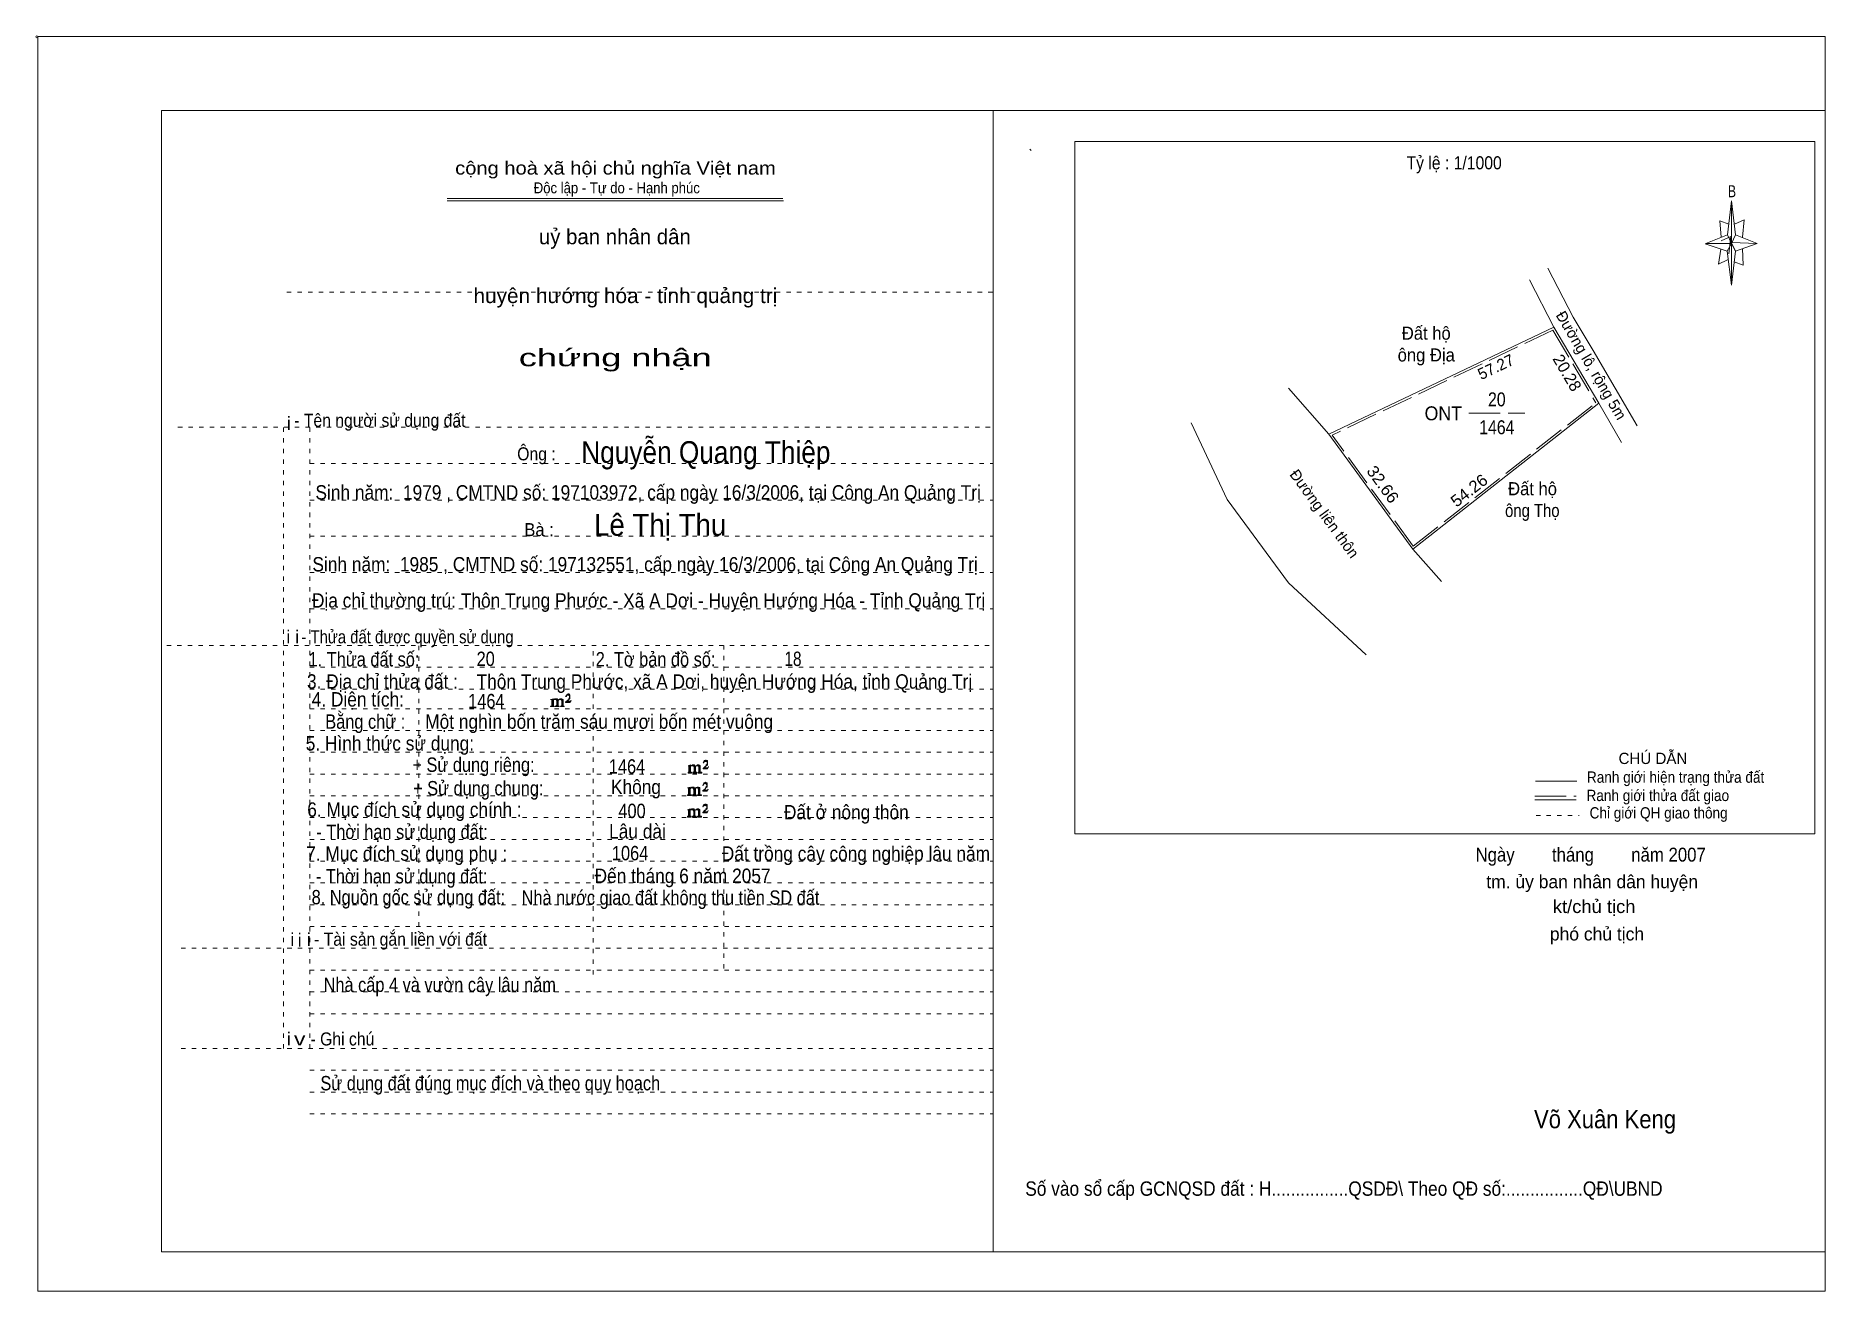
# Model space of a CAD drawing. Header units: centimetres. Extents: x -1.6 to 39.5, y -3.3 to 25.5.
import ezdxf
from ezdxf.enums import TextEntityAlignment as Align

# ---------------------------------------------------------------- set-up
doc = ezdxf.new("R2010")
doc.units = ezdxf.units.CM
doc.header["$LTSCALE"] = 0.12
doc.linetypes.add('DOTTED', pattern=[1.5, 0.3, -1.2])
doc.linetypes.add('LONG_DASHED', pattern=[7.5, 6, -1.5])
for name, color, linetype, lineweight in [('1', 7, 'DOTTED', 13), ('10', 7, 'Continuous', 13), ('33', 7, 'LONG_DASHED', 13), ('4', 7, 'Continuous', 13), ('5', 7, 'Continuous', 13), ('50', 7, 'Continuous', 13)]:
    doc.layers.add(name, color=color, linetype=linetype, lineweight=lineweight)
doc.layers.add('30', color=7, linetype='Continuous')

msp = doc.modelspace()

# ---------------------------------------------------------------- hatches: boundary and pattern name
at = {"layer": '50'}
for points in [[(10.27, 10.13), (10.27, 10.12), (10.27, 10.11), (10.25, 10.11), (10.24, 10.11), (10.24, 10.1), (10.33, 10.1), (10.33, 10.11), (10.32, 10.11), (10.31, 10.11), (10.31, 10.12), (10.31, 10.13), (10.31, 10.24), (10.31, 10.25), (10.32, 10.26), (10.34, 10.26), (10.35, 10.26), (10.36, 10.26), (10.37, 10.25), (10.39, 10.22), (10.39, 10.13), (10.37, 10.12), (10.37, 10.11), (10.36, 10.11), (10.35, 10.11), (10.35, 10.1), (10.44, 10.1), (10.44, 10.11), (10.43, 10.11), (10.42, 10.11), (10.42, 10.12), (10.42, 10.13), (10.42, 10.24), (10.44, 10.26), (10.45, 10.26), (10.46, 10.26), (10.49, 10.26), (10.49, 10.25), (10.5, 10.24), (10.5, 10.22), (10.5, 10.13), (10.5, 10.12), (10.49, 10.11), (10.49, 10.11), (10.47, 10.11), (10.47, 10.1), (10.56, 10.1), (10.56, 10.11), (10.55, 10.11), (10.54, 10.11), (10.53, 10.12), (10.53, 10.13), (10.53, 10.2), (10.53, 10.25), (10.53, 10.26), (10.52, 10.27), (10.5, 10.28), (10.47, 10.28), (10.46, 10.28), (10.44, 10.27), (10.41, 10.25), (10.41, 10.26), (10.4, 10.28), (10.39, 10.28), (10.37, 10.28), (10.35, 10.28), (10.34, 10.28), (10.32, 10.26), (10.31, 10.26), (10.31, 10.25), (10.31, 10.25), (10.31, 10.26), (10.31, 10.28), (10.24, 10.26), (10.24, 10.26), (10.25, 10.26), (10.27, 10.25), (10.27, 10.24), (10.27, 10.23)], [(10.69, 10.19), (10.72, 10.24), (10.72, 10.24), (10.71, 10.22), (10.69, 10.22), (10.68, 10.22), (10.63, 10.22), (10.66, 10.26), (10.67, 10.27), (10.69, 10.28), (10.69, 10.3), (10.69, 10.32), (10.69, 10.34), (10.69, 10.35), (10.69, 10.37), (10.68, 10.38), (10.67, 10.38), (10.66, 10.39), (10.65, 10.39), (10.63, 10.38), (10.63, 10.38), (10.62, 10.37), (10.61, 10.35), (10.59, 10.33), (10.61, 10.33), (10.61, 10.35), (10.62, 10.35), (10.63, 10.36), (10.65, 10.36), (10.66, 10.36), (10.67, 10.35), (10.68, 10.35), (10.68, 10.32), (10.68, 10.3), (10.66, 10.28), (10.66, 10.26), (10.65, 10.25), (10.59, 10.2), (10.59, 10.19)], [(13.42, 8.61), (13.42, 8.6), (13.42, 8.59), (13.41, 8.59), (13.4, 8.59), (13.4, 8.57), (13.48, 8.57), (13.48, 8.59), (13.47, 8.59), (13.46, 8.59), (13.46, 8.6), (13.46, 8.61), (13.46, 8.72), (13.46, 8.73), (13.47, 8.74), (13.5, 8.74), (13.51, 8.74), (13.52, 8.74), (13.53, 8.73), (13.54, 8.69), (13.54, 8.61), (13.53, 8.6), (13.53, 8.59), (13.52, 8.59), (13.51, 8.59), (13.51, 8.57), (13.6, 8.57), (13.6, 8.59), (13.58, 8.59), (13.57, 8.59), (13.57, 8.6), (13.57, 8.61), (13.57, 8.72), (13.6, 8.74), (13.61, 8.74), (13.62, 8.74), (13.64, 8.74), (13.64, 8.73), (13.65, 8.72), (13.65, 8.69), (13.65, 8.61), (13.65, 8.6), (13.64, 8.59), (13.64, 8.59), (13.63, 8.59), (13.63, 8.57), (13.72, 8.57), (13.72, 8.59), (13.7, 8.59), (13.69, 8.59), (13.68, 8.6), (13.68, 8.61), (13.68, 8.68), (13.68, 8.73), (13.68, 8.74), (13.67, 8.75), (13.65, 8.76), (13.63, 8.76), (13.62, 8.76), (13.6, 8.75), (13.56, 8.73), (13.56, 8.74), (13.55, 8.76), (13.54, 8.76), (13.53, 8.76), (13.51, 8.76), (13.5, 8.76), (13.47, 8.74), (13.46, 8.74), (13.46, 8.73), (13.46, 8.73), (13.46, 8.74), (13.46, 8.76), (13.4, 8.74), (13.4, 8.74), (13.41, 8.74), (13.42, 8.73), (13.42, 8.72), (13.42, 8.71)], [(13.85, 8.67), (13.87, 8.72), (13.87, 8.72), (13.86, 8.69), (13.85, 8.69), (13.84, 8.69), (13.78, 8.69), (13.82, 8.74), (13.83, 8.75), (13.85, 8.76), (13.85, 8.78), (13.85, 8.79), (13.85, 8.82), (13.85, 8.83), (13.85, 8.85), (13.84, 8.86), (13.83, 8.86), (13.82, 8.87), (13.8, 8.87), (13.78, 8.86), (13.78, 8.86), (13.77, 8.85), (13.76, 8.83), (13.75, 8.81), (13.76, 8.81), (13.76, 8.83), (13.77, 8.83), (13.78, 8.84), (13.8, 8.84), (13.82, 8.84), (13.83, 8.83), (13.84, 8.83), (13.84, 8.79), (13.84, 8.78), (13.82, 8.76), (13.82, 8.74), (13.8, 8.73), (13.75, 8.68), (13.75, 8.67)], [(13.41, 8.09), (13.41, 8.08), (13.41, 8.07), (13.4, 8.07), (13.39, 8.07), (13.39, 8.06), (13.48, 8.06), (13.48, 8.07), (13.47, 8.07), (13.45, 8.07), (13.45, 8.08), (13.45, 8.09), (13.45, 8.2), (13.45, 8.21), (13.47, 8.23), (13.49, 8.23), (13.5, 8.23), (13.51, 8.23), (13.52, 8.21), (13.53, 8.18), (13.53, 8.09), (13.52, 8.08), (13.52, 8.07), (13.51, 8.07), (13.5, 8.07), (13.5, 8.06), (13.59, 8.06), (13.59, 8.07), (13.58, 8.07), (13.57, 8.07), (13.57, 8.08), (13.57, 8.09), (13.57, 8.2), (13.59, 8.23), (13.6, 8.23), (13.61, 8.23), (13.63, 8.23), (13.63, 8.21), (13.64, 8.2), (13.64, 8.18), (13.64, 8.09), (13.64, 8.08), (13.63, 8.07), (13.63, 8.07), (13.62, 8.07), (13.62, 8.06), (13.71, 8.06), (13.71, 8.07), (13.7, 8.07), (13.69, 8.07), (13.67, 8.08), (13.67, 8.09), (13.67, 8.17), (13.67, 8.21), (13.67, 8.23), (13.66, 8.24), (13.64, 8.25), (13.62, 8.25), (13.61, 8.25), (13.59, 8.24), (13.55, 8.21), (13.55, 8.23), (13.54, 8.25), (13.53, 8.25), (13.52, 8.25), (13.5, 8.25), (13.49, 8.25), (13.47, 8.23), (13.45, 8.23), (13.45, 8.21), (13.45, 8.21), (13.45, 8.23), (13.45, 8.25), (13.39, 8.23), (13.39, 8.23), (13.4, 8.23), (13.41, 8.21), (13.41, 8.2), (13.41, 8.19)], [(13.84, 8.16), (13.86, 8.2), (13.86, 8.2), (13.85, 8.18), (13.84, 8.18), (13.83, 8.18), (13.77, 8.18), (13.81, 8.23), (13.82, 8.24), (13.84, 8.25), (13.84, 8.27), (13.84, 8.28), (13.84, 8.3), (13.84, 8.31), (13.84, 8.34), (13.83, 8.35), (13.82, 8.35), (13.81, 8.36), (13.8, 8.36), (13.77, 8.35), (13.77, 8.35), (13.76, 8.34), (13.75, 8.31), (13.74, 8.29), (13.75, 8.29), (13.75, 8.31), (13.76, 8.31), (13.77, 8.33), (13.8, 8.33), (13.81, 8.33), (13.82, 8.31), (13.83, 8.31), (13.83, 8.28), (13.83, 8.27), (13.81, 8.25), (13.81, 8.23), (13.8, 8.21), (13.74, 8.17), (13.74, 8.16)], [(13.84, 7.66), (13.86, 7.71), (13.86, 7.71), (13.85, 7.68), (13.84, 7.68), (13.83, 7.68), (13.77, 7.68), (13.81, 7.73), (13.82, 7.74), (13.84, 7.75), (13.84, 7.77), (13.84, 7.78), (13.84, 7.81), (13.84, 7.82), (13.84, 7.84), (13.83, 7.85), (13.82, 7.85), (13.81, 7.86), (13.79, 7.86), (13.77, 7.85), (13.77, 7.85), (13.76, 7.84), (13.75, 7.82), (13.74, 7.8), (13.75, 7.8), (13.75, 7.82), (13.76, 7.82), (13.77, 7.83), (13.79, 7.83), (13.81, 7.83), (13.82, 7.82), (13.83, 7.82), (13.83, 7.78), (13.83, 7.77), (13.81, 7.75), (13.81, 7.73), (13.79, 7.72), (13.74, 7.67), (13.74, 7.66)], [(13.41, 7.6), (13.41, 7.59), (13.41, 7.58), (13.4, 7.58), (13.39, 7.58), (13.39, 7.56), (13.47, 7.56), (13.47, 7.58), (13.46, 7.58), (13.45, 7.58), (13.45, 7.59), (13.45, 7.6), (13.45, 7.71), (13.45, 7.72), (13.46, 7.73), (13.49, 7.73), (13.5, 7.73), (13.51, 7.73), (13.52, 7.72), (13.53, 7.68), (13.53, 7.6), (13.52, 7.59), (13.52, 7.58), (13.51, 7.58), (13.5, 7.58), (13.5, 7.56), (13.59, 7.56), (13.59, 7.58), (13.57, 7.58), (13.56, 7.58), (13.56, 7.59), (13.56, 7.6), (13.56, 7.71), (13.59, 7.73), (13.6, 7.73), (13.61, 7.73), (13.63, 7.73), (13.63, 7.72), (13.64, 7.71), (13.64, 7.68), (13.64, 7.6), (13.64, 7.59), (13.63, 7.58), (13.63, 7.58), (13.62, 7.58), (13.62, 7.56), (13.71, 7.56), (13.71, 7.58), (13.69, 7.58), (13.68, 7.58), (13.67, 7.59), (13.67, 7.6), (13.67, 7.67), (13.67, 7.72), (13.67, 7.73), (13.66, 7.74), (13.64, 7.75), (13.62, 7.75), (13.61, 7.75), (13.59, 7.74), (13.55, 7.72), (13.55, 7.73), (13.54, 7.75), (13.53, 7.75), (13.52, 7.75), (13.5, 7.75), (13.49, 7.75), (13.46, 7.73), (13.45, 7.73), (13.45, 7.72), (13.45, 7.72), (13.45, 7.73), (13.45, 7.75), (13.39, 7.73), (13.39, 7.73), (13.4, 7.73), (13.41, 7.72), (13.41, 7.71), (13.41, 7.7)]]:
    msp.add_hatch(color=256, dxfattribs=at).paths.add_polyline_path(points)

# ---------------------------------------------------------------- linework, layer by layer
at = {"layer": '1', "linetype": 'Continuous'}
for p, q in [((1.31, -2.42), (1.31, 23.78)), ((1.31, 23.78), (39.51, 23.78)), ((20.41, -2.42), (20.41, 23.78)), ((39.51, -2.42), (39.51, 23.78)), ((7.87, 21.76), (15.58, 21.76)), ((7.87, 21.71), (15.59, 21.71)), ((37.26, 20.55), (36.75, 20.72)), ((1.31, -2.42), (39.51, -2.42))]:
    msp.add_line(p, q, dxfattribs=at)
at = {"layer": '1'}
for p, q in [((4.19, 19.61), (20.41, 19.61)), ((1.69, 16.51), (20.41, 16.51)), ((4.11, 2.25), (4.11, 16.51)), ((4.72, 2.25), (4.72, 16.51)), ((4.72, 15.68), (20.41, 15.68)), ((4.72, 14.84), (20.41, 14.84)), ((4.72, 14.01), (20.41, 14.01)), ((4.72, 13.18), (20.41, 13.18)), ((4.72, 12.34), (20.41, 12.34)), ((1.43, 11.5), (20.41, 11.5)), ((7.22, 5.05), (7.22, 11.5)), ((11.22, 3.95), (11.22, 11.5)), ((14.22, 4.09), (14.22, 11.5)), ((4.72, 11), (20.41, 11)), ((4.72, 10.5), (20.41, 10.5)), ((4.72, 10.05), (20.41, 10.05)), ((4.72, 9.55), (20.41, 9.55)), ((4.72, 9.05), (20.41, 9.05)), ((4.72, 8.55), (20.41, 8.55)), ((4.72, 8.05), (20.41, 8.05)), ((4.72, 7.55), (20.41, 7.55)), ((4.72, 7.05), (20.41, 7.05)), ((4.72, 6.55), (20.41, 6.55)), ((4.72, 6.05), (20.41, 6.05)), ((4.72, 5.55), (20.41, 5.55)), ((4.72, 5.05), (20.41, 5.05)), ((1.76, 4.55), (20.41, 4.55)), ((4.72, 4.05), (20.41, 4.05)), ((4.72, 3.55), (20.41, 3.55)), ((4.72, 3.05), (20.41, 3.05)), ((1.76, 2.25), (20.41, 2.25)), ((4.72, 1.75), (20.41, 1.75)), ((4.72, 1.25), (20.41, 1.25)), ((4.72, 0.75), (20.41, 0.75))]:
    msp.add_line(p, q, dxfattribs=at)
at = {"layer": '1', "linetype": 'Continuous'}
msp.add_lwpolyline([(-1.53, -3.32), (39.51, -3.32), (39.51, 25.48), (-1.53, 25.48)], close=True, dxfattribs=at)
msp.add_lwpolyline([(37.27, 20.35), (37.06, 20.25), (37.11, 20.6)], dxfattribs=at)
at = {"layer": '10'}
for p, q in [((21.28, 22.86), (21.25, 22.89)), ((33.28, 18.81), (28.11, 16.35)), ((34.18, 18.27), (35.19, 16.54)), ((27.19, 17.41), (28.11, 16.35)), ((30.04, 13.71), (34.31, 17.06)), ((34.31, 17.06), (34.83, 16.16)), ((30.04, 13.71), (28.11, 16.35)), ((30.7, 12.97), (30.04, 13.71))]:
    msp.add_line(p, q, dxfattribs=at)
at = {"layer": '10', "linetype": 'LONG_DASHED'}
for p, q in [((33.26, 18.74), (28.19, 16.33)), ((33.26, 18.74), (34.24, 17.07)), ((30.05, 13.78), (34.24, 17.07)), ((30.05, 13.78), (28.19, 16.33))]:
    msp.add_line(p, q, dxfattribs=at)
at = {"layer": '10'}
for points in [[(33.14, 20.16), (33.72, 19.04), (34.18, 18.27)], [(32.72, 19.89), (33.28, 18.81), (34.31, 17.06)], [(28.97, 11.29), (27.19, 12.94), (25.78, 14.85), (24.95, 16.61)]]:
    msp.add_lwpolyline(points, dxfattribs=at)
at = {"layer": '33'}
msp.add_line((31.33, 16.83), (32.61, 16.83), dxfattribs=at)
at = {"layer": '4'}
for p, q in [((32.86, 8.39), (33.81, 8.39)), ((32.84, 7.96), (33.79, 7.96))]:
    msp.add_line(p, q, dxfattribs=at)
at = {"layer": '4', "linetype": 'LONG_DASHED'}
msp.add_line((32.84, 8.04), (33.79, 8.04), dxfattribs=at)
at = {"layer": '4', "linetype": 'DOTTED'}
msp.add_line((32.87, 7.6), (33.86, 7.6), dxfattribs=at)
at = {"layer": '4'}
msp.add_lwpolyline([(22.28, 23.07), (39.27, 23.07), (39.27, 7.18), (22.28, 7.18)], close=True, dxfattribs=at)
msp.add_circle((-1.55, 25.47), 0.025, dxfattribs=at)
at = {"layer": '5'}
for p, q in [((37.27, 20.93), (37.36, 21.71)), ((37.45, 20.55), (37.36, 19.77)), ((37.45, 20.93), (37.95, 20.73)), ((37.61, 20.61), (37.63, 20.23)), ((37.63, 20.23), (37.42, 20.31))]:
    msp.add_line(p, q, dxfattribs=at)
for points in [[(37.36, 21.71), (37.45, 20.93), (37.36, 20.73)], [(37.36, 20.73), (36.77, 20.73), (37.27, 20.93), (37.45, 20.55), (37.95, 20.73), (37.36, 20.75)], [(37.36, 20.73), (37.36, 19.77), (37.26, 20.55)]]:
    msp.add_lwpolyline(points, close=True, dxfattribs=at)
for points in [[(37.3, 21.17), (37.09, 21.25), (37.12, 20.87)], [(37.43, 21.17), (37.65, 21.27), (37.61, 20.87)], [(37.36, 20.73), (37.27, 20.93), (36.77, 20.73)], [(37.12, 20.79), (37.34, 20.89), (37.3, 20.49)], [(37.36, 20.73), (37.45, 20.55), (37.95, 20.73)]]:
    msp.add_lwpolyline(points, dxfattribs=at)
at = {"layer": '50'}
for points in [[(10.27, 10.13), (10.27, 10.12), (10.27, 10.11), (10.25, 10.11), (10.24, 10.11), (10.24, 10.1), (10.33, 10.1), (10.33, 10.11), (10.32, 10.11), (10.31, 10.11), (10.31, 10.12), (10.31, 10.13), (10.31, 10.24), (10.31, 10.25), (10.32, 10.26), (10.34, 10.26), (10.35, 10.26), (10.36, 10.26), (10.37, 10.25), (10.39, 10.22), (10.39, 10.13), (10.37, 10.12), (10.37, 10.11), (10.36, 10.11), (10.35, 10.11), (10.35, 10.1), (10.44, 10.1), (10.44, 10.11), (10.43, 10.11), (10.42, 10.11), (10.42, 10.12), (10.42, 10.13), (10.42, 10.24), (10.44, 10.26), (10.45, 10.26), (10.46, 10.26), (10.49, 10.26), (10.49, 10.25), (10.5, 10.24), (10.5, 10.22), (10.5, 10.13), (10.5, 10.12), (10.49, 10.11), (10.49, 10.11), (10.47, 10.11), (10.47, 10.1), (10.56, 10.1), (10.56, 10.11), (10.55, 10.11), (10.54, 10.11), (10.53, 10.12), (10.53, 10.13), (10.53, 10.2), (10.53, 10.25), (10.53, 10.26), (10.52, 10.27), (10.5, 10.28), (10.47, 10.28), (10.46, 10.28), (10.44, 10.27), (10.41, 10.25), (10.41, 10.26), (10.4, 10.28), (10.39, 10.28), (10.37, 10.28), (10.35, 10.28), (10.34, 10.28), (10.32, 10.26), (10.31, 10.26), (10.31, 10.25), (10.31, 10.25), (10.31, 10.26), (10.31, 10.28), (10.24, 10.26), (10.24, 10.26), (10.25, 10.26), (10.27, 10.25), (10.27, 10.24), (10.27, 10.23)], [(10.69, 10.19), (10.72, 10.24), (10.72, 10.24), (10.71, 10.22), (10.69, 10.22), (10.68, 10.22), (10.63, 10.22), (10.66, 10.26), (10.67, 10.27), (10.69, 10.28), (10.69, 10.3), (10.69, 10.32), (10.69, 10.34), (10.69, 10.35), (10.69, 10.37), (10.68, 10.38), (10.67, 10.38), (10.66, 10.39), (10.65, 10.39), (10.63, 10.38), (10.63, 10.38), (10.62, 10.37), (10.61, 10.35), (10.59, 10.33), (10.61, 10.33), (10.61, 10.35), (10.62, 10.35), (10.63, 10.36), (10.65, 10.36), (10.66, 10.36), (10.67, 10.35), (10.68, 10.35), (10.68, 10.32), (10.68, 10.3), (10.66, 10.28), (10.66, 10.26), (10.65, 10.25), (10.59, 10.2), (10.59, 10.19)], [(13.42, 8.61), (13.42, 8.6), (13.42, 8.59), (13.41, 8.59), (13.4, 8.59), (13.4, 8.57), (13.48, 8.57), (13.48, 8.59), (13.47, 8.59), (13.46, 8.59), (13.46, 8.6), (13.46, 8.61), (13.46, 8.72), (13.46, 8.73), (13.47, 8.74), (13.5, 8.74), (13.51, 8.74), (13.52, 8.74), (13.53, 8.73), (13.54, 8.69), (13.54, 8.61), (13.53, 8.6), (13.53, 8.59), (13.52, 8.59), (13.51, 8.59), (13.51, 8.57), (13.6, 8.57), (13.6, 8.59), (13.58, 8.59), (13.57, 8.59), (13.57, 8.6), (13.57, 8.61), (13.57, 8.72), (13.6, 8.74), (13.61, 8.74), (13.62, 8.74), (13.64, 8.74), (13.64, 8.73), (13.65, 8.72), (13.65, 8.69), (13.65, 8.61), (13.65, 8.6), (13.64, 8.59), (13.64, 8.59), (13.63, 8.59), (13.63, 8.57), (13.72, 8.57), (13.72, 8.59), (13.7, 8.59), (13.69, 8.59), (13.68, 8.6), (13.68, 8.61), (13.68, 8.68), (13.68, 8.73), (13.68, 8.74), (13.67, 8.75), (13.65, 8.76), (13.63, 8.76), (13.62, 8.76), (13.6, 8.75), (13.56, 8.73), (13.56, 8.74), (13.55, 8.76), (13.54, 8.76), (13.53, 8.76), (13.51, 8.76), (13.5, 8.76), (13.47, 8.74), (13.46, 8.74), (13.46, 8.73), (13.46, 8.73), (13.46, 8.74), (13.46, 8.76), (13.4, 8.74), (13.4, 8.74), (13.41, 8.74), (13.42, 8.73), (13.42, 8.72), (13.42, 8.71)], [(13.85, 8.67), (13.87, 8.72), (13.87, 8.72), (13.86, 8.69), (13.85, 8.69), (13.84, 8.69), (13.78, 8.69), (13.82, 8.74), (13.83, 8.75), (13.85, 8.76), (13.85, 8.78), (13.85, 8.79), (13.85, 8.82), (13.85, 8.83), (13.85, 8.85), (13.84, 8.86), (13.83, 8.86), (13.82, 8.87), (13.8, 8.87), (13.78, 8.86), (13.78, 8.86), (13.77, 8.85), (13.76, 8.83), (13.75, 8.81), (13.76, 8.81), (13.76, 8.83), (13.77, 8.83), (13.78, 8.84), (13.8, 8.84), (13.82, 8.84), (13.83, 8.83), (13.84, 8.83), (13.84, 8.79), (13.84, 8.78), (13.82, 8.76), (13.82, 8.74), (13.8, 8.73), (13.75, 8.68), (13.75, 8.67)], [(13.41, 8.09), (13.41, 8.08), (13.41, 8.07), (13.4, 8.07), (13.39, 8.07), (13.39, 8.06), (13.48, 8.06), (13.48, 8.07), (13.47, 8.07), (13.45, 8.07), (13.45, 8.08), (13.45, 8.09), (13.45, 8.2), (13.45, 8.21), (13.47, 8.23), (13.49, 8.23), (13.5, 8.23), (13.51, 8.23), (13.52, 8.21), (13.53, 8.18), (13.53, 8.09), (13.52, 8.08), (13.52, 8.07), (13.51, 8.07), (13.5, 8.07), (13.5, 8.06), (13.59, 8.06), (13.59, 8.07), (13.58, 8.07), (13.57, 8.07), (13.57, 8.08), (13.57, 8.09), (13.57, 8.2), (13.59, 8.23), (13.6, 8.23), (13.61, 8.23), (13.63, 8.23), (13.63, 8.21), (13.64, 8.2), (13.64, 8.18), (13.64, 8.09), (13.64, 8.08), (13.63, 8.07), (13.63, 8.07), (13.62, 8.07), (13.62, 8.06), (13.71, 8.06), (13.71, 8.07), (13.7, 8.07), (13.69, 8.07), (13.67, 8.08), (13.67, 8.09), (13.67, 8.17), (13.67, 8.21), (13.67, 8.23), (13.66, 8.24), (13.64, 8.25), (13.62, 8.25), (13.61, 8.25), (13.59, 8.24), (13.55, 8.21), (13.55, 8.23), (13.54, 8.25), (13.53, 8.25), (13.52, 8.25), (13.5, 8.25), (13.49, 8.25), (13.47, 8.23), (13.45, 8.23), (13.45, 8.21), (13.45, 8.21), (13.45, 8.23), (13.45, 8.25), (13.39, 8.23), (13.39, 8.23), (13.4, 8.23), (13.41, 8.21), (13.41, 8.2), (13.41, 8.19)], [(13.84, 8.16), (13.86, 8.2), (13.86, 8.2), (13.85, 8.18), (13.84, 8.18), (13.83, 8.18), (13.77, 8.18), (13.81, 8.23), (13.82, 8.24), (13.84, 8.25), (13.84, 8.27), (13.84, 8.28), (13.84, 8.3), (13.84, 8.31), (13.84, 8.34), (13.83, 8.35), (13.82, 8.35), (13.81, 8.36), (13.8, 8.36), (13.77, 8.35), (13.77, 8.35), (13.76, 8.34), (13.75, 8.31), (13.74, 8.29), (13.75, 8.29), (13.75, 8.31), (13.76, 8.31), (13.77, 8.33), (13.8, 8.33), (13.81, 8.33), (13.82, 8.31), (13.83, 8.31), (13.83, 8.28), (13.83, 8.27), (13.81, 8.25), (13.81, 8.23), (13.8, 8.21), (13.74, 8.17), (13.74, 8.16)], [(13.84, 7.66), (13.86, 7.71), (13.86, 7.71), (13.85, 7.68), (13.84, 7.68), (13.83, 7.68), (13.77, 7.68), (13.81, 7.73), (13.82, 7.74), (13.84, 7.75), (13.84, 7.77), (13.84, 7.78), (13.84, 7.81), (13.84, 7.82), (13.84, 7.84), (13.83, 7.85), (13.82, 7.85), (13.81, 7.86), (13.79, 7.86), (13.77, 7.85), (13.77, 7.85), (13.76, 7.84), (13.75, 7.82), (13.74, 7.8), (13.75, 7.8), (13.75, 7.82), (13.76, 7.82), (13.77, 7.83), (13.79, 7.83), (13.81, 7.83), (13.82, 7.82), (13.83, 7.82), (13.83, 7.78), (13.83, 7.77), (13.81, 7.75), (13.81, 7.73), (13.79, 7.72), (13.74, 7.67), (13.74, 7.66)], [(13.41, 7.6), (13.41, 7.59), (13.41, 7.58), (13.4, 7.58), (13.39, 7.58), (13.39, 7.56), (13.47, 7.56), (13.47, 7.58), (13.46, 7.58), (13.45, 7.58), (13.45, 7.59), (13.45, 7.6), (13.45, 7.71), (13.45, 7.72), (13.46, 7.73), (13.49, 7.73), (13.5, 7.73), (13.51, 7.73), (13.52, 7.72), (13.53, 7.68), (13.53, 7.6), (13.52, 7.59), (13.52, 7.58), (13.51, 7.58), (13.5, 7.58), (13.5, 7.56), (13.59, 7.56), (13.59, 7.58), (13.57, 7.58), (13.56, 7.58), (13.56, 7.59), (13.56, 7.6), (13.56, 7.71), (13.59, 7.73), (13.6, 7.73), (13.61, 7.73), (13.63, 7.73), (13.63, 7.72), (13.64, 7.71), (13.64, 7.68), (13.64, 7.6), (13.64, 7.59), (13.63, 7.58), (13.63, 7.58), (13.62, 7.58), (13.62, 7.56), (13.71, 7.56), (13.71, 7.58), (13.69, 7.58), (13.68, 7.58), (13.67, 7.59), (13.67, 7.6), (13.67, 7.67), (13.67, 7.72), (13.67, 7.73), (13.66, 7.74), (13.64, 7.75), (13.62, 7.75), (13.61, 7.75), (13.59, 7.74), (13.55, 7.72), (13.55, 7.73), (13.54, 7.75), (13.53, 7.75), (13.52, 7.75), (13.5, 7.75), (13.49, 7.75), (13.46, 7.73), (13.45, 7.73), (13.45, 7.72), (13.45, 7.72), (13.45, 7.73), (13.45, 7.75), (13.39, 7.73), (13.39, 7.73), (13.4, 7.73), (13.41, 7.72), (13.41, 7.71), (13.41, 7.7)]]:
    msp.add_lwpolyline(points, close=True, dxfattribs=at)

# ---------------------------------------------------------------- texts
at = {"layer": '1'}
for s, height, width, p in [('cộng hoà xã hội chủ nghĩa Việt nam', 0.3, 1.15, (11.735, 22.31)), ('Độc lập - Tự do - Hạnh phúc', 0.25, 0.9, (11.765, 21.88)), ('chứng nhận', 0.4, 1.55, (11.73, 17.91)), ('- Tên người sử dụng đất', 0.3, 0.9, (6.325, 16.52)), ('- Thửa đất được quyền sử dụng', 0.3, 0.85, (6.96, 11.55)), ('- Tài sản gắn liền với đất ', 0.3, 0.9, (6.85, 4.61)), ('v', 0.3, 1.3, (4.485, 2.32)), ('- Ghi chú', 0.3, 0.9, (5.465, 2.32))]:
    msp.add_text(s, height=height, dxfattribs=dict(at, width=width)).set_placement(p, align=Align.CENTER)
for s, height, p in [('uỷ ban nhân dân', 0.35, (11.72, 20.71)), ('i', 0.3, (4.235, 16.45)), ('i', 0.3, (4.225, 11.55)), ('i', 0.3, (4.425, 11.55)), ('i', 0.3, (4.315, 4.6)), ('i', 0.3, (4.485, 4.59)), ('i', 0.3, (4.695, 4.6)), ('i', 0.3, (4.235, 2.32))]:
    msp.add_text(s, height=height, dxfattribs=at).set_placement(p, align=Align.CENTER)
at = {"layer": '10'}
for s, height, width, p in [('Tỷ lệ : 1/1000', 0.3, 0.9, (30.99, 22.43)), ('Đất hộ', 0.3, 0.95, (30.35, 18.52)), ('ông Địa', 0.3, 0.95, (30.35, 18.02)), ('Nguyễn Quang Thiệp', 0.5, 0.9, (13.81, 15.69)), ('Đất hộ', 0.3, 0.95, (32.79, 14.95)), ('Lê Thị Thu', 0.5, 0.95, (12.76, 14.02)), ('ông Thọ', 0.3, 0.85, (32.785, 14.45)), ('Võ Xuân Keng', 0.42, 0.9, (34.455, 0.42))]:
    msp.add_text(s, height=height, dxfattribs=dict(at, width=width)).set_placement(p, align=Align.CENTER)
for s, rotation, p in [('Đường lô, rộng 5m ', 300.48, (34.054, 17.828)), ('Đường liên thôn ', 306.169, (27.939, 14.414))]:
    msp.add_text(s, height=0.25, rotation=rotation, dxfattribs=at).set_placement(p, align=Align.CENTER)
at = {"layer": '30'}
for s, height, rotation, p in [('57.27', 0.26, 25.438, (32.004, 17.777)), ('20.28', 0.27, 300.421, (33.469, 17.693))]:
    msp.add_text(s, height=height, rotation=rotation, dxfattribs=at).set_placement(p, align=Align.CENTER)
at = {"layer": '30', "width": 1.05}
for s, rotation, p in [('32.66', 306.182, (29.245, 15.12)), ('54.26', 38.084, (31.417, 14.953))]:
    msp.add_text(s, height=0.27, rotation=rotation, dxfattribs=at).set_placement(p, align=Align.CENTER)
at = {"layer": '33', "width": 0.85}
for s, p in [('20', (31.97, 16.99)), ('1464', (31.97, 16.35))]:
    msp.add_text(s, height=0.32, dxfattribs=at).set_placement(p, align=Align.CENTER)
at = {"layer": '33', "width": 0.95}
msp.add_text('ONT', height=0.32, dxfattribs=at).set_placement((31.17, 16.67), align=Align.RIGHT)
at = {"layer": '4'}
msp.add_text('CHÚ DẪN', height=0.2591, dxfattribs=at).set_placement((35.555, 8.78), align=Align.CENTER)
at = {"layer": '4', "width": 0.9}
for s, p in [('Ranh giới hiện trạng thửa đất', (36.075, 8.35)), ('Ranh giới thửa đất giao ', (35.71, 7.93)), ('Chỉ giới QH giao thông', (35.685, 7.53))]:
    msp.add_text(s, height=0.2591, dxfattribs=at).set_placement(p, align=Align.CENTER)
at = {"layer": '5', "width": 0.75}
msp.add_text('B', height=0.276, dxfattribs=at).set_placement((37.37, 21.79), align=Align.CENTER)
at = {"layer": '50'}
for s, height, width, p in [('  huyện hướng hóa - tỉnh quảng trị', 0.34, 1.05, (11.83, 19.36)), ('Ông :', 0.3, 0.9, (9.92, 15.75)), ('Sinh năm:  1979 , CMTND số: 197103972, cấp ngày 16/3/2006, tại Công An Quảng Trị', 0.33, 0.9, (12.485, 14.85)), ('Bà :', 0.3, 0.95, (9.98, 14.01)), ('Sinh năm:  1985 , CMTND số: 197132551, cấp ngày 16/3/2006, tại Công An Quảng Trị', 0.33, 0.9, (12.415, 13.2)), ('Địa chỉ thường trú: Thôn Trung Phước - Xã A Dơi - Huyện Hướng Hóa - Tỉnh Quảng Trị', 0.33, 0.9, (12.495, 12.37)), ('1. Thửa đất số:  ', 0.33, 0.85, (6.065, 11.02)), ('20', 0.33, 0.85, (8.755, 11.03)), ('2. Tờ bản đồ số:  ', 0.33, 0.85, (12.76, 11.02)), ('18', 0.33, 0.8, (15.81, 11.03)), ('3. Địa chỉ thửa đất : ', 0.33, 0.9, (6.44, 10.51)), ('Thôn Trung Phước, xã A Dơi, huyện Hướng Hóa, tỉnh Quảng Trị', 0.33, 0.9, (14.235, 10.51)), ('4. Diện tích: ', 0.33, 0.9, (5.875, 10.1)), ('1464', 0.33, 0.85, (8.77, 10.06)), ('Bằng chữ :', 0.33, 0.85, (5.99, 9.59)), ('Một nghìn bốn trăm sáu mươi bốn mét vuông', 0.33, 0.9, (11.36, 9.59)), ('5. Hình thức sử dụng:', 0.33, 0.9, (6.555, 9.09)), ('+ Sử dụng riêng:', 0.33, 0.85, (8.475, 8.6)), ('1464', 0.33, 0.85, (12, 8.56)), ('+ Sử dụng chung:', 0.33, 0.85, (8.585, 8.06)), ('Không', 0.33, 0.9, (12.205, 8.09)), ('6. Mục đích sử dụng chính :', 0.33, 0.9, (7.12, 7.57)), ('400', 0.33, 0.85, (12.115, 7.54)), ('Đất ở nông thôn', 0.33, 0.9, (17.035, 7.51)), ('- Thời hạn sử dụng đất:', 0.33, 0.85, (6.835, 7.06)), ('Lâu dài', 0.33, 0.9, (12.24, 7.07)), ('7. Mục đích sử dụng phụ :', 0.33, 0.9, (6.94, 6.56)), ('1064', 0.33, 0.85, (12.07, 6.57)), ('Đất trồng cây công nghiệp lâu năm', 0.33, 0.9, (17.255, 6.56)), ('Ngày        tháng        năm 2007', 0.32, 0.9, (34.125, 6.54)), ('- Thời hạn sử dụng đất:', 0.33, 0.85, (6.825, 6.04)), ('Đến tháng 6 năm 2057', 0.33, 0.9, (13.275, 6.05)), ('8. Nguồn gốc sử dụng đất:', 0.33, 0.85, (6.98, 5.56)), ('Nhà nước giao đất không thu tiền SD đất ', 0.33, 0.85, (13.05, 5.55)), ('kt/chủ tịch', 0.3, 1.05, (34.205, 5.36)), ('Nhà cấp 4 và vườn cây lâu năm', 0.33, 0.85, (7.7, 3.55)), ('Sử dụng đất đúng mục đích và theo quy hoạch', 0.33, 0.85, (8.86, 1.29)), ('Số vào sổ cấp GCNQSD đất : H................QSDĐ\\ Theo QĐ số:................QĐ\\UBND', 0.33, 0.9, (28.46, -1.13))]:
    msp.add_text(s, height=height, dxfattribs=dict(at, width=width)).set_placement(p, align=Align.CENTER)
for s, p in [('tm. ủy ban nhân dân huyện ', (34.215, 5.93)), ('phó chủ tịch', (34.27, 4.73))]:
    msp.add_text(s, height=0.3, dxfattribs=at).set_placement(p, align=Align.CENTER)

doc.saveas('drawing.dxf')
